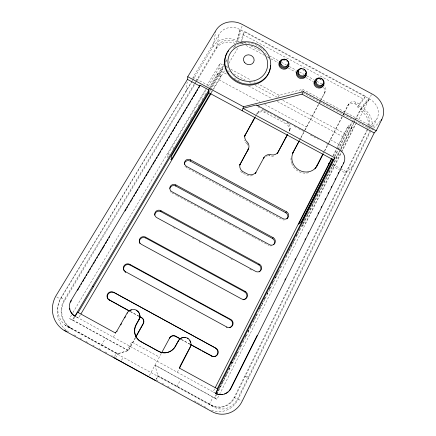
<?xml version="1.0" encoding="UTF-8"?>
<svg xmlns="http://www.w3.org/2000/svg" width="436" height="436" viewBox="0 0 436 436"><rect width="100%" height="100%" fill="white"/><g stroke="black" fill="none" stroke-linecap="round" stroke-linejoin="round"><path stroke-width="0.33" stroke-dasharray="2.18 1.64" d="M206.168 89.631L167.991 153.892L167.767 157.799L168.803 156.05M186.123 91.266L187.158 82.033M192.886 78.562L193.061 77.232L219.194 34.068A15.473 13.854 17.6 0 1 239.838 29.463L369.565 98.988A15.565 13.957 34.4 0 1 377.026 118.745L372.911 127.072L302.693 89.375L279.209 95.282L258.276 84.028M186.586 166.443L186.395 167.653L282.179 219.521A4.011 3.815 39.2 0 0 284.179 220.022M192.734 80.328L212.91 46.941L215.793 31.081M207.013 86.165L207.253 84.873L219.995 63.454L225.379 66.348M196.402 81.701L216.398 48.489L219.194 34.068M216.926 393.991L214.877 398.041L154.954 365.128L216.959 399.371L219.074 395.174M217.869 73.308L217.499 75.03L220.872 76.845L221.265 75.134L217.869 73.308L209.574 87.293M208.25 86.126L219.008 68.016L219.995 63.454M210.708 89.761L222.469 69.88L222.883 68.081L224.682 69.046M196.02 81.058L216.757 46.636A14.879 13.402 17.4 0 1 236.628 42.134L239.838 29.463M240.143 29.599L236.917 42.265L236.628 42.134M212.91 46.941A18.595 16.77 17.4 0 1 238.165 41.218L242.465 24.53M240.236 44.047L240.748 42.123M240.917 41.485L242.792 34.444L244.569 31.447L365.412 96.214L363.837 99.332L357.689 107.049L361.351 109.038A14.966 13.494 34.5 0 1 369.308 125.89M240.928 42.875L241.964 41.12L244.569 31.447M289.896 130.119L290.234 128.108A6.856 6.333 27.6 0 0 287.319 122.652L286.528 124.08A6.818 6.295 27.6 0 1 289.428 129.503L289.09 131.503L289.896 130.119L288.992 131.803M264.538 112.237L265.192 110.744A6.851 6.322 24 0 0 258.995 111.289L257.48 112.668L256.869 114.156L258.379 112.788A6.813 6.289 24 0 1 264.538 112.237L286.528 124.08M258.248 112.88L258.864 111.387M247.937 145.259A7.003 6.573 22.5 0 0 247.054 143.695L247.61 142.365M252.542 175.523A6.96 6.584 25.9 0 1 247.468 175.512L242.247 172.689L242.781 171.522M278.348 97.13L279.209 95.282M135.509 337.72L128.364 350.539L117.862 353.781L68.937 326.929L65.253 325.512L213.64 406.952A18.399 17.544 -85.7 0 0 237.429 399.022L370.311 130.435M211.482 410.205A22.182 21.168 -85.1 0 0 238.116 399.213L370.447 131.541M367.21 129.476L234.127 397.452A17.647 16.835 -85.1 0 1 211.286 405.049L157.859 375.734L156.012 379.173M367.864 129.318L234.661 397.708A17.767 16.95 -85.2 0 1 211.662 405.355L157.87 375.837L154.954 365.128M216.567 393.79L219.324 388.329L216.512 393.763M219.635 387.724L222.088 382.868M222.393 382.258L224.851 377.402M225.156 376.797L229.756 367.69M231.598 364.049L234.05 359.193M234.361 358.588L236.198 354.942L234.317 358.561M236.508 354.337L238.35 350.697M241.108 345.23L239.882 347.661L241.07 345.214M242.645 342.2L243.566 340.374L242.607 342.178M245.097 337.344L246.324 334.913M247.861 331.878L248.776 330.057M250.008 327.627L251.539 324.597M255.224 317.31L252.766 322.166L254.27 319.114M255.529 316.705L257.06 313.669L256.112 315.473M260.129 307.598L258.902 310.029L259.796 308.192M260.439 306.993L262.586 302.742L261.022 305.761M269.334 289.39L270.56 286.959M276.086 276.037L274.549 279.067L276.07 276.026M280.991 266.32L280.07 268.145L280.98 266.314M216.981 394.019L339.66 151.243M353.727 123.426L339.966 150.638M354.032 122.816L355.258 120.391M355.563 119.786L361.079 108.869L369.281 98.814L358.85 119.524M301.238 225.663L302.268 226.219L340.821 149.902M341.126 149.297L352.141 127.492L348.691 125.639L347.541 127.04L337.241 147.324M302.268 226.219L305.102 223.624L341.099 152.246M341.404 151.641L355.438 123.813M219.439 394.596L341.355 152.742M341.661 152.131L355.749 124.178M356.059 123.573L356.975 121.748L370.905 129.23L372.11 127.933M333.344 155.892L336.717 149.232M337.028 148.627L348.691 125.639M334.477 156.371L351.928 121.927M209.253 404.548L212.981 397.185M334.739 156.775L338.085 150.175M338.391 149.575L352.833 121.055M216.218 394.34L214.479 397.785L216.959 399.371M219.581 387.691L222.038 382.841M222.344 382.23L224.186 378.59M225.723 375.554L226.949 373.129M228.791 369.488L229.712 367.668M231.554 364.027L232.475 362.207M236.465 354.315L238.002 351.28M245.37 336.717L246.291 334.892M247.822 331.861L248.743 330.041M250.586 326.395L251.507 324.575M269.312 289.379L270.543 286.948M301.854 225.047L302.775 223.232M303.996 220.812L305.527 217.782M306.753 215.362L308.285 212.337M309.511 209.912L310.427 208.097M311.653 205.678L312.574 203.863M313.795 201.437L315.326 198.413M316.552 195.993L317.473 194.178M318.694 191.753L319.615 189.938M321.452 186.308L322.373 184.488M323.594 182.068L324.515 180.253M326.351 176.618L327.267 174.803M328.493 172.384L329.414 170.569M335.818 157.903L353.482 122.99M353.781 122.391L354.697 120.581M355.002 119.982L359.874 110.352L361.079 108.869M214.626 388.852L213.09 391.888L214.599 392.716M332.93 155.821L336.935 147.929M357.689 107.049L359.231 104.013L365.412 96.214M323.19 153.347L324.117 151.537M324.428 150.932L328.45 143.095M328.76 142.49L343.928 112.951M344.238 112.346L347.645 105.714L349.138 103.648M324.689 151.139L328.662 143.4M328.967 142.806L344.129 113.262M344.44 112.662L348.778 104.209A5.853 5.254 33.3 0 1 356.119 102.346L359.231 104.013M176.858 386.765L180.695 379.473M299.352 140.506L319.31 102.803M319.626 102.209L320.574 100.411M320.896 99.811L325.376 91.653A5.712 5.139 28.9 0 0 324.488 85.827M299.472 140.594L300.409 138.822M300.72 138.234L304.786 130.555M305.096 129.961L318.716 104.237M319.032 103.637L319.98 101.839M320.302 101.239L325.376 91.653M177.321 372.273L179.501 368.142M156.333 379.369L157.941 376.382L157.859 375.734M301.336 91.876L302.693 89.375M149.374 375.549L161.309 353.389M268.195 155.783A7.09 6.66 28.7 0 1 269.399 155.756L270.097 154.497M121.535 360.261L123.181 357.307M71.542 314.928L69.455 318.438L127.198 350.119L131.754 341.955L159.363 357.095M135.318 337.666L128.173 350.468L117.6 353.732L68.343 326.7M255.305 116.554L256.237 114.886M256.548 114.33L257.48 112.668M114.586 356.446L116.243 353.498L117.862 353.781L115.633 357.743M113.311 337.159L114.957 334.265M101.37 345.334L105.458 338.189M289.417 129.661L290.223 128.266M209.765 90.236L222.883 68.081M209.667 91.516L210.359 90.345M210.931 92.639L211.967 90.884M212.31 90.301L221.265 75.134M80.229 315.13L78.496 318.062L75.777 316.574L214.512 392.673M211.46 92.792L213.193 89.86M213.542 89.276L225.025 69.82M226.753 66.888L227.445 65.716M228.829 63.373L238.16 47.557M72.932 312.59L206.424 88.039M172.95 149.058L173.986 147.314M190.57 119.344L191.954 117.011M194.374 112.935L195.753 110.602M198.173 106.52L199.557 104.193M201.972 100.111L203.356 97.784M204.74 95.451L206.119 93.119M74.131 316.934L72.392 319.866L128.364 350.539L127.198 350.119M209.863 87.919L224.088 63.912M225.472 61.574L227.205 58.647M233.451 48.118L234.835 45.775M74.692 317.206L72.959 320.138L69.455 318.438M210.757 87.494L223.946 65.226M225.685 62.294L227.418 59.361M234.71 47.055L235.751 45.3M194.26 83.974L64.217 299.815A21.544 20.53 -39.3 0 0 71.341 328.346M194.614 83.39L195.666 81.641M192.363 80.469L61.013 297.701A22.301 21.239 -38.7 0 0 68.354 327.213L71.913 328.564A21.397 20.394 -39.4 0 1 64.833 300.224L194.647 84.617M194.996 84.034L196.047 82.284M66.027 330.09A25.898 24.689 -39.4 0 1 60.195 323.076L57.988 317.37L57.279 311.244A25.898 24.689 -39.4 0 1 60.424 299.249L192.385 80.905M347.645 105.714A5.821 5.232 33.3 0 1 354.942 103.861L356.119 102.346M371.919 127.258A18.704 16.884 34.6 0 0 361.406 107.321L372.191 94.034M368.398 125.535A14.873 13.429 34.6 0 0 360.147 110.515L369.565 98.988M352.233 121.322L353.443 119.851L303.734 93.162M352.141 127.492L350.969 128.882L347.541 127.04M368.916 127.606L377.026 118.745M371.815 130.086L373.178 128.631M373.63 128.146L379.996 121.355M352.713 166.045L345.563 173.108L340.2 170.22M248.389 376.917L244.678 376.252L248.449 378.317M238.116 399.213L241.615 400.864M234.127 397.452L237.429 399.022M242.792 34.444L363.837 99.332M241.964 41.12L243.757 42.085M244.356 42.406L246.749 43.687M250.94 45.938L261.115 51.394M265.306 53.639L266.505 54.282M269.497 55.884L279.073 61.024M281.465 62.304L286.256 64.877M289.248 66.479L296.431 70.332M299.423 71.935L304.208 74.507M306.606 75.788L313.789 79.641M316.781 81.249L322.765 84.459M238.165 41.218L239.359 41.861M241.751 43.142L243.539 44.101M245.931 45.388L264.445 55.318M266.837 56.598L268.625 57.557M271.018 58.844L278.184 62.686M288.338 68.13L296.104 72.3M305.658 77.423L313.424 81.587M354.942 103.861L361.406 107.321M225.973 66.67L227.772 67.635M230.758 69.242L251.098 80.169M254.084 81.777L255.283 82.42M227.679 70.659L229.478 71.629M233.68 73.886L245.076 80.011M249.272 82.268L251.071 83.232M255.273 85.494L277.465 97.419M282.839 100.313L346.113 134.326M219.008 68.016L222.469 69.88M221.036 71.204L227.025 74.425M234.219 78.289L240.808 81.832M248.596 86.023L271.966 98.585M277.361 101.484L344.467 137.569M219.079 79.886L259.872 101.833M264.668 104.417L306.661 127.007M330.493 139.831L338.783 144.289M257.856 106.738L259.649 107.703M262.041 108.989L266.391 111.387M266.985 111.709L271.606 114.139M273.999 115.426L278.778 117.998M278.947 118.145L284.757 121.219M287.15 122.505L290.736 124.434M294.322 126.364L296.115 127.328M298.507 128.62L305.086 132.157M310.465 135.051L318.236 139.237M326.602 143.738L328.401 144.703M193.061 77.232L207.253 84.873M332.935 164.541L340.124 168.416M340.723 168.737L346.718 171.964M331.861 165.724L339.606 169.898M301.935 221.913L305.102 223.624M167.991 153.892L169.544 154.731M170.127 159.08L171.31 159.718M171.806 192.788L176.596 195.388M177.196 195.71L228.682 223.652M229.282 223.973L234.672 226.9M235.271 227.221L240.062 229.821M242.454 231.124L247.844 234.045M248.444 234.372L253.828 237.293M254.428 237.62L268.799 245.419M173.506 227.647L174.694 228.295M192.554 238.007L193.742 238.656M199.099 241.566L200.293 242.214M211.602 248.367L213.389 249.338M230.649 258.722L232.437 259.692M249.703 269.083L251.485 270.053M129.481 346.031L130.375 346.516M130.386 311.446L139.237 316.291M181.507 339.426L190.456 344.326M130.353 311.664L138.708 316.236M181.332 339.568L190.227 344.435M73.891 334.821L76.278 336.129M79.853 338.096L82.241 339.404M85.821 341.366L88.203 342.68M92.972 345.296L94.165 345.955M98.939 348.571L101.321 349.885M104.902 351.847L107.283 353.155M111.458 355.449L113.251 356.43M156.295 380.072L158.066 381.042M162.203 383.315L163.98 384.29M167.522 386.236L171.07 388.182M173.435 389.484L176.983 391.43M194.124 400.842L201.803 405.06M204.168 406.363L207.716 408.309M56.762 296.905L60.424 299.249M61.013 297.701L64.833 300.224M211.286 405.049L213.64 406.952M271.851 245.762A4.066 3.913 43.6 0 1 269.78 245.8M170.956 192.172A4.049 3.886 7.1 0 1 170.302 191.371M237.587 44.287A23.152 20.917 19.7 0 1 243.228 42.919M243.888 42.853A23.152 20.917 19.7 0 1 259.698 46.799M260.254 47.164A23.152 20.917 19.7 0 1 262.358 48.767M262.848 49.197A23.152 20.917 19.7 0 1 264.701 51.045M268.554 56.936A23.152 20.917 19.7 0 1 269.252 58.686M68.523 331.872A25.898 24.689 -39.4 0 1 66.997 330.842M319.724 79.069A4.981 4.48 28.4 0 1 320.929 79.543M302.213 69.678A4.976 4.474 26.1 0 1 304.475 70.894M283.449 60.124A4.97 4.469 23.8 0 1 284.719 60.299M308.737 172.716A13.641 12.671 33.4 0 1 291.7 163.527M291.526 162.977A13.641 12.671 33.4 0 1 291.144 161.287M291.019 160.159A13.641 12.671 33.4 0 1 291.052 158.121M323.501 87.44A5.673 5.118 28.9 0 1 324.379 93.233M368.049 127.274A14.873 13.429 34.6 0 1 367.679 128.402M216.398 48.489A14.786 13.331 17.4 0 1 235.587 43.709M185.556 167.048A3.995 3.793 11.7 0 1 184.902 166.263M247.054 143.695A6.883 6.426 23.6 0 1 245.097 141.547M244.765 140.91A6.883 6.426 23.6 0 1 244.509 140.245M242.247 172.689A6.366 6.022 24.9 0 1 240.132 170.558M266.456 156.202A7.09 6.66 28.7 0 1 267.6 155.875M273.71 156.001A6.889 6.436 27.8 0 1 269.399 155.756M320.051 79.074A3.995 3.592 28.4 0 1 321.021 79.456M321.872 80.055A3.995 3.592 28.4 0 1 322.553 80.824M285.896 60.62A3.989 3.586 23.8 0 1 286.741 61.214M265.344 297.281L263.813 300.317L265.322 297.265M267.802 292.425L266.57 294.85L267.78 292.409M273.323 281.498L272.097 283.923L273.307 281.487M278.844 270.571L276.391 275.427L278.833 270.565M283.754 260.859L282.833 262.679L283.743 260.853M286.517 255.398L285.596 257.218L286.507 255.392M289.58 249.327L287.744 252.967L289.575 249.321M292.343 243.866L289.891 248.722L292.338 243.86M294.491 239.615L292.649 243.255L294.485 239.609M297.254 234.154L296.028 236.579L297.248 234.148M300.012 228.687L299.096 230.508L300.012 228.687"/><path stroke-width="0.65" d="M154.742 215.155A4.115 3.984 -0.6 0 1 160.868 211.64L160.9 210.686A4.142 4.006 -0.4 0 0 155.265 212.218A4.142 4.006 -0.4 0 0 156.84 217.673L255.698 271.421A4.153 4.033 51 0 0 261.191 269.797A4.153 4.033 51 0 0 259.42 264.221L160.9 210.686M215.738 393.343L334.908 157.865L242.977 108.357L256.379 104.972L339.137 149.51A10.213 9.385 36.4 0 1 343.89 162.699L231.053 388.296A11.816 11.303 -86 0 1 215.738 393.343L217.651 389.021L179.501 368.142L180.21 365.869L189.922 347.519A6.867 6.687 -74.1 0 0 190.554 345.841M187.453 79.396L187.753 76.714L215.918 30.422A19.582 17.516 17.6 0 1 242.465 24.53L372.191 94.034A19.696 17.642 34.4 0 1 381.816 119.415L376.23 130.784L374.175 132.925L242.198 401.142A23.293 22.203 -85.8 0 1 211.553 411.388L64.168 330.45A27.19 25.888 -38.6 0 1 55.715 296.235L187.453 79.396L199.862 86.077L199.999 85.211L208.899 90.001L74.927 316.111L75.21 316.264L77.603 312.231L115.611 333.109L115.327 332.913L116.87 331.093L127.181 312.95A6.905 6.709 -47.5 0 1 136.457 310.187L136.588 310.536A6.862 6.665 -47.7 0 1 139.089 319.686L136.288 324.678A12.628 12.273 -56.2 0 0 140.904 341.671L158.622 351.389A12.633 12.29 -65.1 0 0 175.468 346.135L178.329 340.952A6.916 6.736 -74.2 0 1 187.485 338.113A6.916 6.736 -74.2 0 1 190.161 347.427L179.501 368.142M169.844 188.417A4.049 3.886 7.1 0 1 175.735 186.019L175.861 184.919A4.077 3.913 7.2 0 0 170.323 186.39A4.077 3.913 7.2 0 0 171.909 191.726L269.513 244.683A4.093 3.935 43.5 0 0 274.914 243.125A4.093 3.935 43.5 0 0 273.138 237.669L175.861 184.919M184.324 164.361A3.995 3.793 11.7 0 1 190.221 161.058L190.439 159.816L286.507 211.803A4.033 3.837 39.2 0 1 288.283 217.139A4.033 3.837 39.2 0 1 282.975 218.638L186.586 166.443A4.022 3.815 11.8 0 1 184.995 161.222A4.022 3.815 11.8 0 1 190.439 159.816M209.236 88.285L208.403 92.546L333.218 159.778L334.908 157.865M158.622 351.389L158.644 351.323A12.72 12.377 -65.1 0 0 175.604 346.037M242.16 110.728L243.533 106.749L303.352 91.658L376.23 130.784M244.367 136.795A6.883 6.426 23.6 0 1 244.574 136.136L254.995 117.11M252.853 121.339L253.441 119.884M248.389 149.074L239.745 164.955L248.389 149.074A7.047 6.611 22.5 0 0 247.61 142.365A6.927 6.464 23.6 0 1 245.114 134.762M229.091 390.727A11.772 11.265 -86 0 0 230.786 388.198L257.24 335.322M284.91 280.016L285.52 278.8M294.943 259.96L295.553 258.744M304.977 239.904L305.587 238.688M308.018 233.827L308.628 232.611M315.015 219.848L315.62 218.632M318.057 213.771L318.662 212.555M321.098 207.694L321.703 206.479M325.049 199.792L325.654 198.576M328.09 193.715L328.695 192.499M331.131 187.638L331.736 186.423M335.082 179.736L335.693 178.52M338.123 173.659L338.728 172.443M341.165 167.582L341.77 166.367M332.112 158.312L298.649 224.262L301.407 221.624L332.946 159.391M333.218 159.778L217.221 388.819L217.651 389.021M215.248 387.637L331.698 158.246M314.906 168.819A13.641 12.671 33.4 0 0 316.378 166.607L322.88 153.946M316.378 166.607L317.359 165.424L323.163 154.115M298.72 141.705L292.382 153.674L299.156 141.188M287.482 134.61L277.901 152.447A6.932 6.469 27.7 0 1 270.097 154.497A7.134 6.693 28.7 0 0 263.993 157.494L263.333 158.737A7.09 6.66 28.7 0 1 264.042 157.821M287.591 134.293L277.154 153.712L277.901 152.447M175.468 346.135L178.329 340.952M161.609 352.849L169.659 337.976A4.425 4.311 -68.8 0 1 175.534 336.161L180.907 339.099M263.993 157.494L255.371 173.397L255.987 172.236A7.003 6.616 25.9 0 1 248.035 174.362L242.781 171.522A6.409 6.055 24.9 0 1 240.269 163.745M256.717 105.61L301.985 94.16L303.352 91.658M135.972 336.483L143.215 323.496A4.42 4.3 -51 0 0 141.596 317.582L139.825 316.618M135.83 337.137L143.302 323.741A4.393 4.267 -51.1 0 0 141.695 317.871L141.596 317.582M140.904 341.671L140.795 341.541A12.715 12.361 -56.1 0 1 136.152 324.428L138.97 319.403A6.905 6.709 -47.5 0 0 136.457 310.187M244.574 136.136L255.016 117.469M120.777 324.902L121.437 323.741M124.74 317.931L125.399 316.765M285.193 138.762L285.978 137.411M209.084 91.391L78.153 312.568L77.603 312.231M208.975 92.688L171.61 155.848L171.31 159.718L210.239 93.805M80.922 313.958L211.117 93.38M74.927 316.111A11.756 11.205 -38.3 0 1 71.019 300.589L199.999 85.211M77.603 290.3L78.654 288.55M79.352 287.384L80.05 286.218M81.096 284.463L81.799 283.296M82.845 281.547L83.892 279.798M84.589 278.631L85.287 277.465M86.339 275.71L87.037 274.544M88.083 272.794L89.129 271.045M89.832 269.879L90.53 268.712M91.576 266.957L92.274 265.791M93.326 264.042L94.372 262.292M95.07 261.126L95.767 259.96M96.819 258.21L97.517 257.038M98.563 255.289L99.61 253.539M100.307 252.373L101.359 250.624M102.057 249.457L104.504 245.37M105.55 243.62L106.597 241.871M107.294 240.705L107.992 239.538M109.044 237.784L109.741 236.617M125.11 210.948L126.157 209.193M126.854 208.026L127.557 206.86M128.604 205.111L129.301 203.944M130.348 202.195L131.4 200.44M132.097 199.274L132.795 198.108M133.841 196.358L134.544 195.192M135.591 193.442L136.637 191.693M137.335 190.521L138.032 189.355M139.084 187.605L139.782 186.439M140.828 184.69L141.874 182.94M142.577 181.774L143.275 180.602M144.321 178.853L145.019 177.686M146.071 175.937L147.117 174.187M147.815 173.021L148.861 171.266M149.564 170.1L150.262 168.934M151.308 167.184L152.006 166.018M153.052 164.268L154.104 162.519M154.802 161.347L155.499 160.181M156.546 158.431L157.249 157.265M158.295 155.516L159.342 153.766M160.039 152.595L160.737 151.428M161.789 149.679L162.486 148.513M163.533 146.763L164.585 145.014M165.282 143.847L165.98 142.676M167.026 140.926L167.724 139.76M168.776 138.01L169.822 136.261M170.868 134.511L171.566 133.34M172.618 131.59L173.664 129.841M174.362 128.674L175.059 127.508M176.111 125.759L176.809 124.592M177.855 122.838L178.902 121.088M179.599 119.922L180.302 118.756M181.349 117.006L182.046 115.84M183.093 114.085L184.145 112.335M184.842 111.169L185.54 110.003M186.586 108.253L187.289 107.087M188.336 105.332L189.382 103.583M190.08 102.416L190.777 101.25M191.829 99.501L192.527 98.334M193.573 96.585L194.62 94.83M195.323 93.664L196.369 91.914M197.067 90.748L197.764 89.582M198.816 87.832L199.514 86.666M169.659 337.976L169.571 338.123A4.393 4.284 -68.8 0 1 175.408 336.32L175.534 336.161M328.455 163.887L329.502 162.688M286.888 218.839A4.011 3.815 39.2 0 0 285.694 212.73L286.507 211.803M380.906 120.385L381.816 119.415M343.29 163.326L343.89 162.699M273.579 244.694A4.066 3.913 43.6 0 0 272.402 238.443L273.138 237.669M259.115 271.901A4.126 4.011 51.2 0 0 258.755 264.837L259.42 264.221M243.037 299.788A4.197 4.104 64.7 0 0 244.749 291.935L245.326 291.488A4.224 4.126 64.4 0 1 247.098 297.188A4.224 4.126 64.4 0 1 241.506 298.883L141.373 244.318A4.213 4.098 -12.2 0 1 139.798 238.743A4.213 4.098 -12.2 0 1 145.537 237.146L245.326 291.488M187.485 338.113L187.267 338.265A6.867 6.687 -74.1 0 1 188.232 338.914M229.658 327.638A4.284 4.186 81.6 0 0 230.361 319.768L230.857 319.495A4.311 4.213 81.3 0 1 232.622 325.332A4.311 4.213 81.3 0 1 226.927 327.093L226.458 327.316M129.16 311.01L109.147 299.821A4.404 4.251 -37.3 0 1 107.594 293.978A4.404 4.251 -37.3 0 1 113.545 292.245L215.984 348.277A4.42 4.284 -86.6 0 1 217.744 354.25A4.42 4.284 -86.6 0 1 211.945 356.087L202.086 350.925M230.769 362.071L231.554 362.087M64.168 330.45L66.659 331.262M301.985 94.16L374.175 132.925M187.753 76.714L243.533 106.749M190.221 161.058L285.694 212.73M175.735 186.019L272.402 238.443M160.868 211.64L258.755 264.837M145.537 237.146L145.602 237.942L244.749 291.935M124.794 271.628A4.273 4.153 -26.5 0 0 125.677 272.277L125.475 271.693A4.3 4.18 -26.3 0 1 123.917 265.987A4.3 4.18 -26.3 0 1 129.759 264.32L230.857 319.495M129.759 264.32L129.928 264.952L230.361 319.768M125.475 271.693L226.927 327.093M113.545 292.245L215.984 348.277M109.147 299.821L129.797 311.124M190.456 344.326L211.945 356.087M139.901 316.89L141.095 317.544M175.997 336.647L180.15 338.919M190.821 344.756L200.898 350.277M140.795 341.541L158.644 351.323M113.921 357.629L148.731 376.742M149.308 377.064L155.696 380.568M71.019 300.589L71.319 300.802A11.712 11.162 -38.3 0 0 70.621 302.153M116.87 331.093L117.142 331.295M92.705 286.109L93.359 286.883M127.181 312.95L127.383 313.277M138.97 319.403L139.089 319.686M228.017 391.795A11.772 11.265 -86 0 1 224.611 393.855M222.709 394.389A11.772 11.265 -86 0 1 215.526 393.228M75.21 316.264A11.712 11.162 -38.3 0 1 71.88 313.419M71.591 313.026A11.712 11.162 -38.3 0 1 70.425 310.873M69.973 309.473A11.712 11.162 -38.3 0 1 69.776 308.508M270.129 68.419A23.152 20.917 19.7 0 1 240.318 83.608A23.152 20.917 19.7 0 1 227.227 52.843M227.881 51.819A23.152 20.917 19.7 0 1 228.606 50.827M270.38 65.367A23.152 20.917 19.7 0 1 270.287 67.209M323.605 84.731A4.981 4.48 28.4 0 1 317.294 87.712A4.981 4.48 28.4 0 1 314.432 81.129M306.061 75.324A4.976 4.474 26.1 0 1 299.118 78.006A4.976 4.474 26.1 0 1 297.597 70.785M288.539 65.929A4.97 4.469 23.8 0 1 281.558 68.583A4.97 4.469 23.8 0 1 280.086 61.394M129.852 310.737A6.862 6.665 -47.7 0 1 131.476 310.012M189.764 340.674A6.867 6.687 -74.1 0 1 190.472 342.298M178.177 341.088A6.867 6.687 -74.1 0 1 182.183 337.764M182.744 337.611A6.867 6.687 -74.1 0 1 185.638 337.638M317.359 165.424A13.723 12.742 33.4 0 1 299.363 170.291A13.723 12.742 33.4 0 1 293.215 152.409M215.58 348.359A4.387 4.256 -86.4 0 1 217.33 354.294A4.387 4.256 -86.4 0 1 211.574 356.119M109.458 300.224A4.376 4.224 -37.4 0 1 107.915 294.42A4.376 4.224 -37.4 0 1 113.823 292.698M248.406 148.131A7.003 6.573 22.5 0 1 247.822 150.365M124.124 270.778A4.273 4.153 -26.5 0 1 129.928 264.952M139.923 243.604A4.186 4.071 -12.5 0 1 145.602 237.942M323.169 83.625A3.995 3.592 28.4 0 1 317.185 85.516A3.995 3.592 28.4 0 1 317.125 79.401M305.631 73.237A3.995 3.586 26.1 0 1 300.475 76.551A3.995 3.586 26.1 0 1 298.774 70.539M288.06 63.814A3.989 3.586 23.8 0 1 283.356 67.264A3.989 3.586 23.8 0 1 280.631 61.863M281.204 61.116A3.989 3.586 23.8 0 1 281.978 60.555M321.441 78.671A4.998 4.491 28.4 0 1 322.422 86.442A4.998 4.491 28.4 0 1 314.59 83.363A4.998 4.491 28.4 0 1 320.231 78.191M303.876 69.248A4.992 4.485 26.1 0 1 305.118 76.747A4.992 4.485 26.1 0 1 297.243 74.681A4.992 4.485 26.1 0 1 301.396 68.599M287.389 60.582A4.987 4.48 23.8 0 1 286.098 68.076A4.987 4.48 23.8 0 1 279.231 63.275A4.987 4.48 23.8 0 1 286.332 59.841M228.535 73.482A23.228 20.977 19.8 0 0 268.276 73.798A23.228 20.977 19.8 0 0 246.465 41.78A23.228 20.977 19.8 0 0 228.535 73.482M231.124 72.011A20.105 18.159 19.8 0 0 265.529 72.327A20.105 18.159 19.8 0 0 246.689 44.586A20.105 18.159 19.8 0 0 231.124 72.011M244.291 62.157A5.417 4.889 19.8 0 0 253.567 62.299A5.417 4.889 19.8 0 0 248.536 54.805A5.417 4.889 19.8 0 0 244.291 62.157M316.138 82.666A4.011 3.602 28.4 0 0 322.814 84.404A4.011 3.602 28.4 0 0 320.558 78.197A4.011 3.602 28.4 0 0 316.138 82.666M298.922 74.076A4.006 3.597 26.1 0 0 305.712 74.175A4.006 3.597 26.1 0 0 301.903 68.605A4.006 3.597 26.1 0 0 298.922 74.076M281.258 64.604A4.006 3.592 23.8 0 0 288.071 64.713A4.006 3.592 23.8 0 0 284.294 59.165A4.006 3.592 23.8 0 0 281.258 64.604"/></g></svg>
